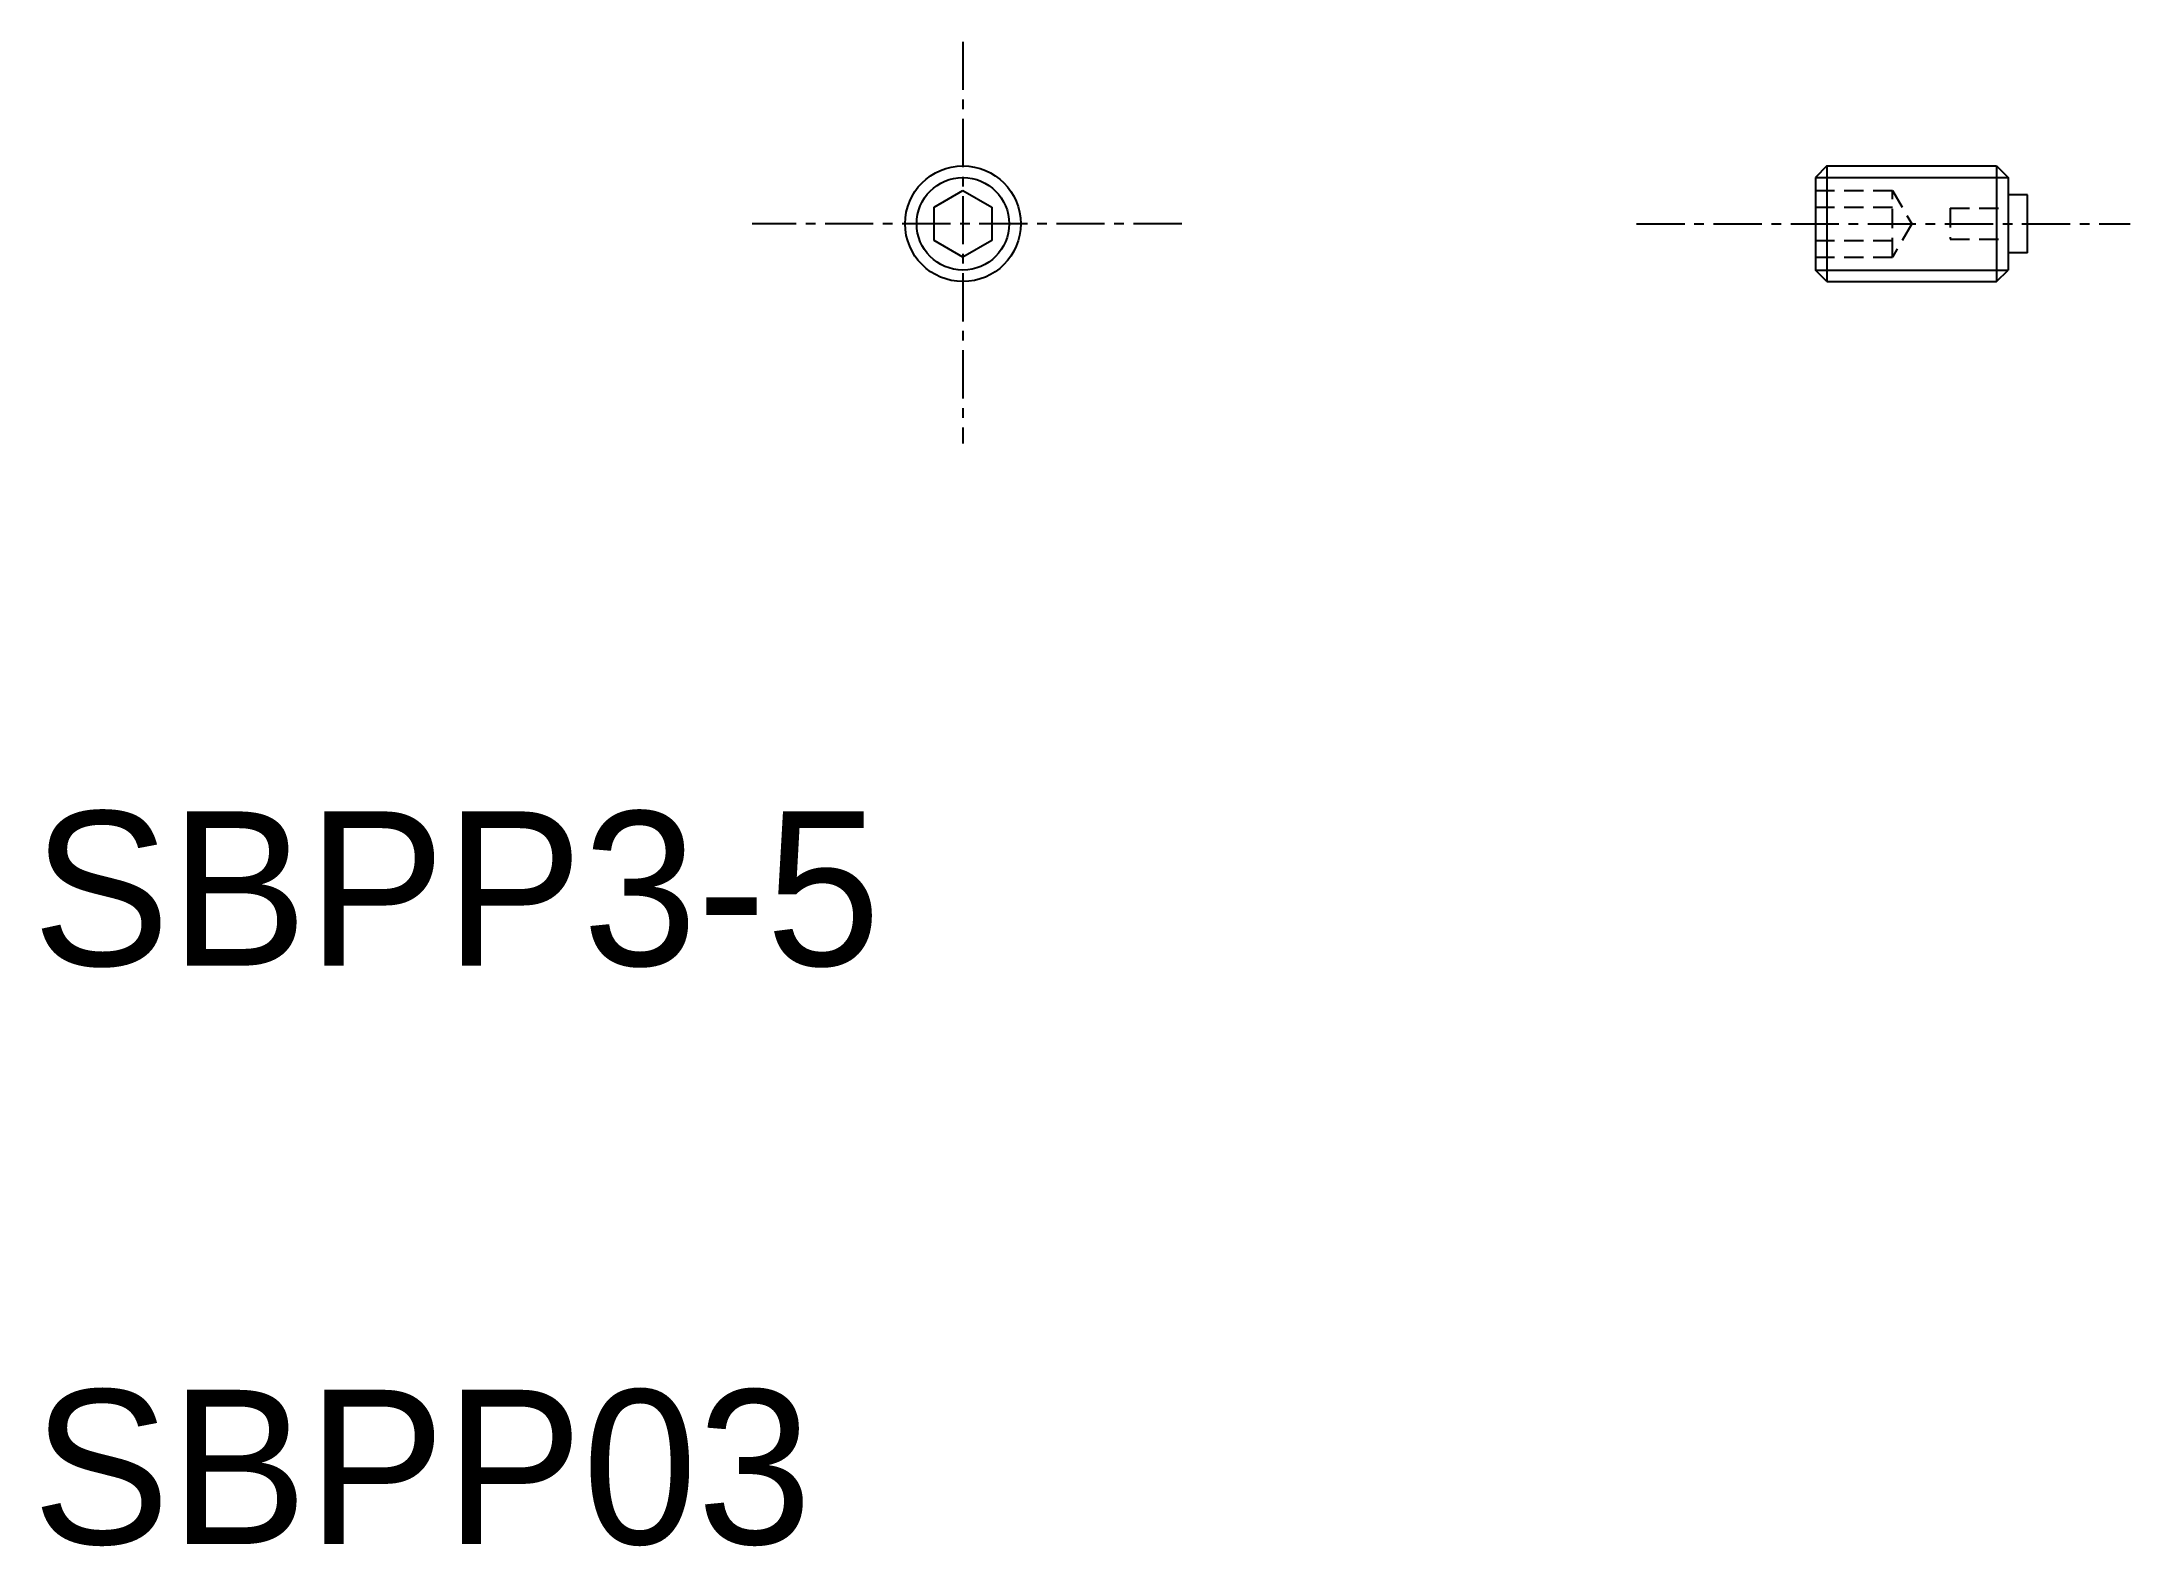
# Model space of a CAD drawing. Extents: x 10.2 to 64.4, y 9.9 to 49.
import ezdxf

# ---------------------------------------------------------------- set-up
doc = ezdxf.new("R2010")
doc.units = 0
doc.linetypes.add('CENTER', pattern=[2, 1.25, -0.25, 0.25, -0.25])
doc.linetypes.add('DASHED', pattern=[0.75, 0.5, -0.25])
doc.layers.get('0').update_dxf_attribs({"linetype": 'CONTINUOUS'})
doc.layers.add('CENTER', color=1, linetype='CENTER')

msp = doc.modelspace()

# ---------------------------------------------------------------- linework, layer by layer
at = {"color": 7, "linetype": 'CONTINUOUS'}
for p, q in [((56.551, 45.74), (56.251, 45.44)), ((56.551, 45.74), (56.551, 42.74)), ((56.551, 45.74), (60.951, 45.74)), ((60.951, 45.74), (60.951, 42.74)), ((60.951, 45.74), (61.251, 45.44)), ((33.389, 44.673), (34.139, 45.106)), ((34.139, 45.106), (34.889, 44.673)), ((56.251, 45.44), (56.251, 43.04)), ((61.251, 45.44), (61.251, 43.04)), ((61.751, 44.99), (61.251, 44.99)), ((61.751, 43.49), (61.751, 44.99)), ((33.389, 43.807), (33.389, 44.673)), ((34.889, 44.673), (34.889, 43.807)), ((33.389, 44.24), (33.389, 44.24)), ((33.389, 44.024), (33.389, 44.024)), ((34.139, 43.374), (33.389, 43.807)), ((34.889, 43.807), (34.139, 43.374)), ((61.751, 43.49), (61.251, 43.49)), ((56.551, 42.74), (56.251, 43.04)), ((60.951, 42.74), (61.251, 43.04)), ((56.551, 42.74), (60.951, 42.74))]:
    msp.add_line(p, q, dxfattribs=at)
at = {"color": 3, "linetype": 'CONTINUOUS'}
for p, q in [((56.251, 45.44), (61.251, 45.44)), ((56.251, 43.04), (61.251, 43.04))]:
    msp.add_line(p, q, dxfattribs=at)
at = {"color": 3, "linetype": 'DASHED'}
for p, q in [((56.251, 45.106), (58.251, 45.106)), ((58.251, 43.374), (58.251, 45.106)), ((58.251, 45.106), (58.751, 44.24)), ((56.251, 44.673), (58.251, 44.673)), ((59.751, 44.644), (59.751, 43.836)), ((59.751, 44.644), (61.251, 44.644)), ((58.751, 44.24), (58.251, 43.374)), ((56.251, 43.807), (58.251, 43.807)), ((56.251, 43.374), (58.251, 43.374)), ((59.751, 43.836), (61.251, 43.836))]:
    msp.add_line(p, q, dxfattribs=at)
at = {"color": 7, "linetype": 'CONTINUOUS'}
msp.add_circle((34.139, 44.24), 1.5, dxfattribs=at)
at = {"color": 3, "linetype": 'CONTINUOUS'}
msp.add_circle((34.139, 44.24), 1.2, dxfattribs=at)
at = {"layer": 'CENTER', "color": 1, "linetype": 'CENTER'}
for p, q in [((34.139, 48.959), (34.139, 38.538)), ((39.814, 44.24), (28.671, 44.24)), ((51.611, 44.24), (64.419, 44.24))]:
    msp.add_line(p, q, dxfattribs=at)

# ---------------------------------------------------------------- texts
for s, p in [('SBPP3-5', (10, 25)), ('SBPP03', (10, 10))]:
    msp.add_text(s, height=4).set_placement(p)

doc.saveas('drawing.dxf')
